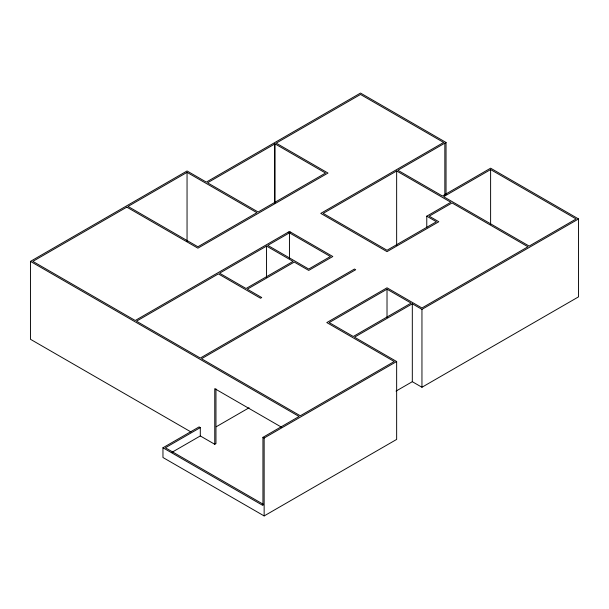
<?xml version="1.0" encoding="UTF-8"?>
<svg xmlns="http://www.w3.org/2000/svg" width="609" height="609" viewBox="0 0 609 609"><rect width="100%" height="100%" fill="white"/><g stroke="black" fill="none" stroke-linecap="round" stroke-linejoin="round"><path stroke-width="0.91" d="M190.868 431.895L30.45 339.274L30.45 261.383L187.047 170.969L206.322 182.099L360.513 93.07L446.039 142.453L446.039 194.515M187.047 172.362L128.027 206.436L197.895 246.774L256.914 212.693L187.047 172.362L187.047 241.309M274.986 143.846L207.532 182.791L258.125 212.001L325.579 173.055L274.986 143.846L274.986 202.401M266.552 246.082L219.575 273.205L246.074 288.506L293.058 261.383L266.552 246.082L266.552 277.247M290.645 232.166L267.762 245.381L308.717 269.033L330.398 256.511L288.24 232.166M426.772 216.172L450.858 202.264L396.649 170.969L323.173 213.394L387.019 250.253L436.402 221.737L426.772 216.172L426.772 227.507M446.039 142.453L397.86 170.269L442.431 196.007L490.61 168.183L578.55 218.958L578.55 296.849L421.953 387.263L412.316 381.698L396.025 391.1M490.61 169.576L443.634 196.699L529.16 246.082L576.144 218.958L490.61 169.576L490.61 224.356M387.019 289.199L329.195 322.58L353.289 336.488L411.105 303.107L387.019 289.199L387.019 317.533M578.55 218.958L421.953 309.364L412.316 303.807L354.491 337.188L396.649 361.525L396.649 439.424L264.146 515.93L162.961 457.504L162.961 447.767L199.097 426.901L200.3 427.602L200.3 435.945L171.867 452.365M200.3 427.602L165.366 447.767L263.324 504.321M216.271 426.726L249.073 407.786M200.3 435.945L214.756 444.288L215.959 443.596L215.959 388.9M162.961 447.767L262.943 505.493L262.943 437.338L299.08 416.472L30.45 261.383M262.943 437.338L264.146 438.031L396.649 361.525M281.335 427.092L214.756 388.656L214.756 444.288M444.836 143.145L444.836 195.215M421.953 309.364L421.953 387.263M412.316 303.807L412.316 381.698M396.649 170.969L396.649 245.579M289.442 232.866L289.442 258.368M274.621 144.051L274.621 203.558M264.146 438.031L264.146 515.93M126.817 207.136L32.856 261.383L135.251 320.494L289.442 231.473L332.811 256.511L308.717 270.419L294.261 262.076L247.284 289.199L261.733 297.542L260.53 298.243L218.372 273.898L136.454 321.194L200.3 358.054L354.491 269.033L355.694 269.726L201.503 358.747L300.283 415.78L394.244 361.525L326.782 322.58L387.019 287.806L421.953 307.979L527.957 246.774L452.068 202.957L429.178 216.172L438.815 221.737L387.019 251.646L320.76 213.394L443.634 142.453L360.513 94.464L276.189 143.145L327.992 173.055L197.895 248.167L126.817 207.136"/></g></svg>
